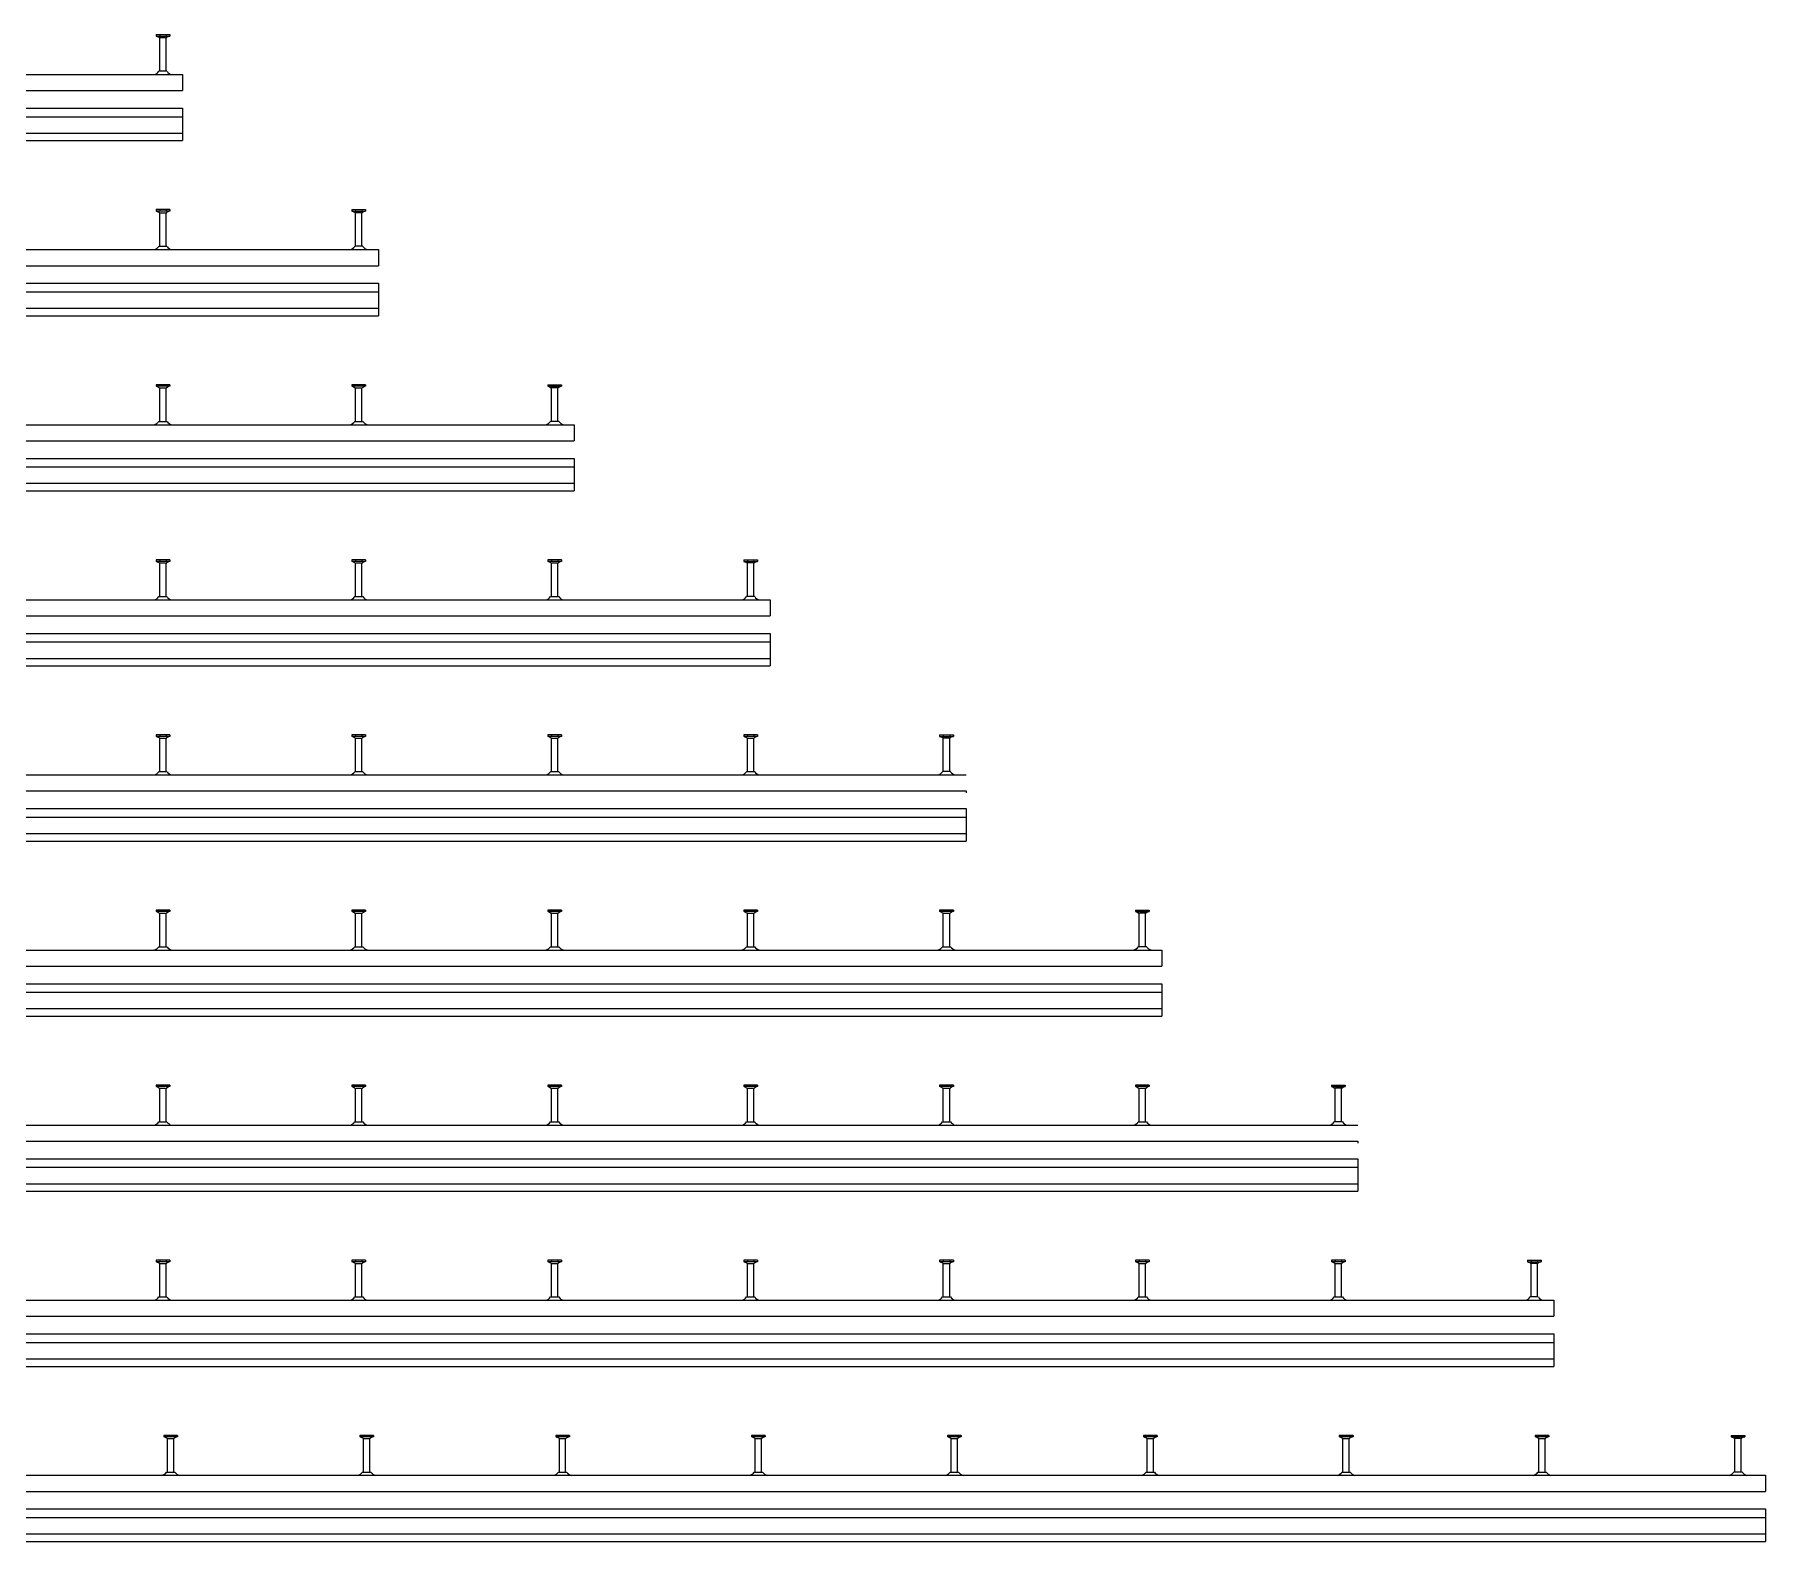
# Model space of a CAD drawing. Header units: millimetres. Extents: x -218 to 5913, y -3930 to 2743.
# Drawn here: x 3705 to 5913, y -3930 to -2006 of the extents above; entities that cross this region are included whole.
import ezdxf

# ---------------------------------------------------------------- set-up
doc = ezdxf.new("R2010")
doc.units = ezdxf.units.MM
doc.header["$LTSCALE"] = 10
doc.layers.add('HALFEN', color=2, linetype='CONTINUOUS')

msp = doc.modelspace()

# ---------------------------------------------------------------- linework, layer by layer
at = {"layer": 'HALFEN'}
for p, q in [((3859.5, -2006.2), (3877, -2006.2)), ((3859.5, -2006.2), (3859.5, -2008.1)), ((3859.5, -2008.1), (3877, -2008.1)), ((3860.2, -2008.1), (3863.8, -2010)), ((3864.2, -2006.5), (3864.2, -2007.9)), ((3872.3, -2006.5), (3872.3, -2007.9)), ((3876.2, -2008.1), (3872.7, -2010)), ((3877, -2006.2), (3877, -2008.1)), ((3864.2, -2053), (3864.2, -2010.7)), ((3871.7, -2010.2), (3864.8, -2010.2)), ((3872.3, -2053), (3872.3, -2010.7)), ((3873.5, -2053), (3863, -2053)), ((-156.8, -2057.2), (3893.2, -2057.2)), ((3893.2, -2057.2), (3893.2, -2077.7)), ((-156.8, -2077.7), (3893.2, -2077.7)), ((-156.8, -2100.2), (3893.2, -2100.2)), ((-156.8, -2111), (3893.2, -2111)), ((3893.2, -2100.2), (3893.2, -2141.6)), ((-156.8, -2132), (3893.2, -2132)), ((-156.8, -2141.6), (3893.2, -2141.6)), ((3877, -2229.7), (3859.5, -2229.7)), ((3859.5, -2229.7), (3859.5, -2231.6)), ((3864.2, -2230), (3864.2, -2231.4)), ((3872.3, -2230), (3872.3, -2231.4)), ((3877, -2229.7), (3877, -2231.6)), ((4109.5, -2229.7), (4127, -2229.7)), ((4109.5, -2229.7), (4109.5, -2231.6)), ((4114.2, -2230), (4114.2, -2231.4)), ((4122.3, -2230), (4122.3, -2231.4)), ((4127, -2229.7), (4127, -2231.6)), ((3877, -2231.6), (3859.5, -2231.6)), ((3860.2, -2231.6), (3863.8, -2233.5)), ((3864.2, -2276.5), (3864.2, -2234.2)), ((3864.8, -2233.7), (3871.7, -2233.7)), ((3872.3, -2276.5), (3872.3, -2234.2)), ((3876.2, -2231.6), (3872.7, -2233.5)), ((4109.5, -2231.6), (4127, -2231.6)), ((4110.2, -2231.6), (4113.8, -2233.5)), ((4114.2, -2276.5), (4114.2, -2234.2)), ((4121.7, -2233.7), (4114.8, -2233.7)), ((4122.2, -2276.5), (4122.2, -2234.2)), ((4126.2, -2231.6), (4122.7, -2233.5)), ((-156.8, -2280.7), (4143.2, -2280.7)), ((3863, -2276.5), (3873.5, -2276.5)), ((4123.5, -2276.5), (4113, -2276.5)), ((4143.2, -2280.7), (4143.2, -2301.2)), ((-156.8, -2301.2), (4143.2, -2301.2)), ((-156.8, -2323.7), (4143.2, -2323.7)), ((-156.8, -2334.5), (4143.2, -2334.5)), ((4143.2, -2323.7), (4143.2, -2365.1)), ((-156.8, -2355.5), (4143.2, -2355.5)), ((-156.8, -2365.1), (4143.2, -2365.1)), ((3877, -2453.2), (3859.5, -2453.2)), ((3859.5, -2453.2), (3859.5, -2455.1)), ((3877, -2455.1), (3859.5, -2455.1)), ((3860.2, -2455.1), (3863.8, -2457)), ((3864.2, -2453.5), (3864.2, -2454.9)), ((3864.2, -2500), (3864.2, -2457.7)), ((3864.8, -2457.2), (3871.7, -2457.2)), ((3872.3, -2453.5), (3872.3, -2454.9)), ((3872.3, -2500), (3872.3, -2457.7)), ((3876.2, -2455.1), (3872.7, -2457)), ((3877, -2453.2), (3877, -2455.1)), ((4127, -2453.2), (4109.5, -2453.2)), ((4109.5, -2453.2), (4109.5, -2455.1)), ((4127, -2455.1), (4109.5, -2455.1)), ((4110.2, -2455.1), (4113.8, -2457)), ((4114.2, -2453.5), (4114.2, -2454.9)), ((4114.2, -2500), (4114.2, -2457.7)), ((4114.8, -2457.2), (4121.7, -2457.2)), ((4122.2, -2500), (4122.2, -2457.7)), ((4122.3, -2453.5), (4122.3, -2454.9)), ((4126.2, -2455.1), (4122.7, -2457)), ((4127, -2453.2), (4127, -2455.1)), ((4359.5, -2453.2), (4377, -2453.2)), ((4359.5, -2453.2), (4359.5, -2455.1)), ((4359.5, -2455.1), (4377, -2455.1)), ((4360.2, -2455.1), (4363.8, -2457)), ((4364.2, -2453.5), (4364.2, -2454.9)), ((4364.2, -2500), (4364.2, -2457.7)), ((4371.7, -2457.2), (4364.8, -2457.2)), ((4372.2, -2500), (4372.2, -2457.7)), ((4372.3, -2453.5), (4372.3, -2454.9)), ((4376.2, -2455.1), (4372.7, -2457)), ((4377, -2453.2), (4377, -2455.1)), ((-156.8, -2504.2), (4393.2, -2504.2)), ((3863, -2500), (3873.5, -2500)), ((4113, -2500), (4123.5, -2500)), ((4373.5, -2500), (4363, -2500)), ((4393.2, -2504.2), (4393.2, -2524.7)), ((-156.8, -2524.7), (4393.2, -2524.7)), ((-156.8, -2547.2), (4393.2, -2547.2)), ((-156.8, -2558), (4393.2, -2558)), ((4393.2, -2547.2), (4393.2, -2588.6)), ((-156.8, -2579), (4393.2, -2579)), ((-156.8, -2588.6), (4393.2, -2588.6)), ((3877, -2676.7), (3859.5, -2676.7)), ((3859.5, -2676.7), (3859.5, -2678.6)), ((3877, -2678.6), (3859.5, -2678.6)), ((3860.2, -2678.6), (3863.8, -2680.5)), ((3864.2, -2677), (3864.2, -2678.4)), ((3864.2, -2723.5), (3864.2, -2681.2)), ((3864.8, -2680.7), (3871.7, -2680.7)), ((3872.3, -2677), (3872.3, -2678.4)), ((3872.3, -2723.5), (3872.3, -2681.2)), ((3876.2, -2678.6), (3872.7, -2680.5)), ((3877, -2676.7), (3877, -2678.6)), ((4127, -2676.7), (4109.5, -2676.7)), ((4109.5, -2676.7), (4109.5, -2678.6)), ((4127, -2678.6), (4109.5, -2678.6)), ((4110.2, -2678.6), (4113.8, -2680.5)), ((4114.2, -2677), (4114.2, -2678.4)), ((4114.2, -2723.5), (4114.2, -2681.2)), ((4114.8, -2680.7), (4121.7, -2680.7)), ((4122.2, -2723.5), (4122.2, -2681.2)), ((4122.3, -2677), (4122.3, -2678.4)), ((4126.2, -2678.6), (4122.7, -2680.5)), ((4127, -2676.7), (4127, -2678.6)), ((4359.5, -2676.7), (4359.5, -2678.6)), ((4377, -2676.7), (4359.5, -2676.7)), ((4377, -2678.6), (4359.5, -2678.6)), ((4360.2, -2678.6), (4363.8, -2680.5)), ((4364.2, -2677), (4364.2, -2678.4)), ((4364.2, -2723.5), (4364.2, -2681.2)), ((4364.8, -2680.7), (4371.7, -2680.7)), ((4372.2, -2723.5), (4372.2, -2681.2)), ((4372.3, -2677), (4372.3, -2678.4)), ((4376.2, -2678.6), (4372.7, -2680.5)), ((4377, -2676.7), (4377, -2678.6)), ((4609.5, -2676.7), (4627, -2676.7)), ((4609.5, -2676.7), (4609.5, -2678.6)), ((4609.5, -2678.6), (4627, -2678.6)), ((4610.2, -2678.6), (4613.8, -2680.5)), ((4614.2, -2677), (4614.2, -2678.4)), ((4614.2, -2723.5), (4614.2, -2681.2)), ((4621.7, -2680.7), (4614.8, -2680.7)), ((4622.2, -2723.5), (4622.2, -2681.2)), ((4622.3, -2677), (4622.3, -2678.4)), ((4626.2, -2678.6), (4622.7, -2680.5)), ((4627, -2676.7), (4627, -2678.6)), ((-156.8, -2727.7), (4643.2, -2727.7)), ((3863, -2723.5), (3873.5, -2723.5)), ((4113, -2723.5), (4123.5, -2723.5)), ((4363, -2723.5), (4373.5, -2723.5)), ((4623.5, -2723.5), (4613, -2723.5)), ((4643.2, -2727.7), (4643.2, -2748.2)), ((-156.8, -2748.2), (4643.2, -2748.2)), ((-156.8, -2770.7), (4643.2, -2770.7)), ((-156.8, -2781.5), (4643.2, -2781.5)), ((4643.2, -2770.7), (4643.2, -2812.1)), ((-156.8, -2802.5), (4643.2, -2802.5)), ((-156.8, -2812.1), (4643.2, -2812.1)), ((3877, -2900.2), (3859.5, -2900.2)), ((3859.5, -2900.2), (3859.5, -2902.1)), ((3877, -2902.1), (3859.5, -2902.1)), ((3860.2, -2902.1), (3863.8, -2904)), ((3864.2, -2900.5), (3864.2, -2901.9)), ((3864.2, -2947), (3864.2, -2904.7)), ((3864.8, -2904.2), (3871.7, -2904.2)), ((3872.3, -2900.5), (3872.3, -2901.9)), ((3872.3, -2947), (3872.3, -2904.7)), ((3876.2, -2902.1), (3872.7, -2904)), ((3877, -2900.2), (3877, -2902.1)), ((4127, -2900.2), (4109.5, -2900.2)), ((4109.5, -2900.2), (4109.5, -2902.1)), ((4127, -2902.1), (4109.5, -2902.1)), ((4110.2, -2902.1), (4113.8, -2904)), ((4114.2, -2900.5), (4114.2, -2901.9)), ((4114.2, -2947), (4114.2, -2904.7)), ((4114.8, -2904.2), (4121.7, -2904.2)), ((4122.2, -2947), (4122.2, -2904.7)), ((4122.3, -2900.5), (4122.3, -2901.9)), ((4126.2, -2902.1), (4122.7, -2904)), ((4127, -2900.2), (4127, -2902.1)), ((4359.5, -2900.2), (4359.5, -2902.1)), ((4377, -2900.2), (4359.5, -2900.2)), ((4377, -2902.1), (4359.5, -2902.1)), ((4360.2, -2902.1), (4363.8, -2904)), ((4364.2, -2900.5), (4364.2, -2901.9)), ((4364.2, -2947), (4364.2, -2904.7)), ((4364.8, -2904.2), (4371.7, -2904.2)), ((4372.2, -2947), (4372.2, -2904.7)), ((4372.3, -2900.5), (4372.3, -2901.9)), ((4376.2, -2902.1), (4372.7, -2904)), ((4377, -2900.2), (4377, -2902.1)), ((4627, -2900.2), (4609.5, -2900.2)), ((4609.5, -2900.2), (4609.5, -2902.1)), ((4627, -2902.1), (4609.5, -2902.1)), ((4610.2, -2902.1), (4613.8, -2904)), ((4614.2, -2900.5), (4614.2, -2901.9)), ((4614.2, -2947), (4614.2, -2904.7)), ((4614.8, -2904.2), (4621.7, -2904.2)), ((4622.2, -2947), (4622.2, -2904.7)), ((4622.3, -2900.5), (4622.3, -2901.9)), ((4626.2, -2902.1), (4622.7, -2904)), ((4627, -2900.2), (4627, -2902.1)), ((4859.5, -2900.2), (4877, -2900.2)), ((4859.5, -2900.2), (4859.5, -2902.1)), ((4859.5, -2902.1), (4877, -2902.1)), ((4860.2, -2902.1), (4863.8, -2904)), ((4864.2, -2900.5), (4864.2, -2901.9)), ((4864.2, -2947), (4864.2, -2904.7)), ((4871.7, -2904.2), (4864.8, -2904.2)), ((4872.3, -2900.5), (4872.3, -2901.9)), ((4872.3, -2947), (4872.3, -2904.7)), ((4876.2, -2902.1), (4872.7, -2904)), ((4877, -2900.2), (4877, -2902.1)), ((-156.8, -2951.2), (4893.2, -2951.2)), ((3863, -2947), (3873.5, -2947)), ((4113, -2947), (4123.5, -2947)), ((4363, -2947), (4373.5, -2947)), ((4613, -2947), (4623.5, -2947)), ((4873.5, -2947), (4863, -2947)), ((-156.8, -2971.7), (4893.2, -2971.7)), ((4893.2, -2971.7), (4893.2, -2974.2)), ((-156.8, -2994.2), (4893.2, -2994.2)), ((4893.2, -2994.2), (4893.2, -3035.6)), ((-156.8, -3005), (4893.2, -3005)), ((-156.8, -3026), (4893.2, -3026)), ((-156.8, -3035.6), (4893.2, -3035.6)), ((3877, -3123.7), (3859.5, -3123.7)), ((3859.5, -3123.7), (3859.5, -3125.6)), ((3877, -3125.6), (3859.5, -3125.6)), ((3860.2, -3125.6), (3863.8, -3127.5)), ((3864.2, -3124), (3864.2, -3125.4)), ((3864.2, -3170.5), (3864.2, -3128.2)), ((3864.8, -3127.7), (3871.7, -3127.7)), ((3872.3, -3124), (3872.3, -3125.4)), ((3872.3, -3170.5), (3872.3, -3128.2)), ((3876.2, -3125.6), (3872.7, -3127.5)), ((3877, -3123.7), (3877, -3125.6)), ((4127, -3123.7), (4109.5, -3123.7)), ((4109.5, -3123.7), (4109.5, -3125.6)), ((4127, -3125.6), (4109.5, -3125.6)), ((4110.2, -3125.6), (4113.8, -3127.5)), ((4114.2, -3124), (4114.2, -3125.4)), ((4114.2, -3170.5), (4114.2, -3128.2)), ((4114.8, -3127.7), (4121.7, -3127.7)), ((4122.2, -3170.5), (4122.2, -3128.2)), ((4122.3, -3124), (4122.3, -3125.4)), ((4126.2, -3125.6), (4122.7, -3127.5)), ((4127, -3123.7), (4127, -3125.6)), ((4359.5, -3123.7), (4359.5, -3125.6)), ((4377, -3123.7), (4359.5, -3123.7)), ((4377, -3125.6), (4359.5, -3125.6)), ((4360.2, -3125.6), (4363.8, -3127.5)), ((4364.2, -3124), (4364.2, -3125.4)), ((4364.2, -3170.5), (4364.2, -3128.2)), ((4364.8, -3127.7), (4371.7, -3127.7)), ((4372.2, -3170.5), (4372.2, -3128.2)), ((4372.3, -3124), (4372.3, -3125.4)), ((4376.2, -3125.6), (4372.7, -3127.5)), ((4377, -3123.7), (4377, -3125.6)), ((4627, -3123.7), (4609.5, -3123.7)), ((4609.5, -3123.7), (4609.5, -3125.6)), ((4627, -3125.6), (4609.5, -3125.6)), ((4610.2, -3125.6), (4613.8, -3127.5)), ((4614.2, -3124), (4614.2, -3125.4)), ((4614.2, -3170.5), (4614.2, -3128.2)), ((4614.8, -3127.7), (4621.7, -3127.7)), ((4622.2, -3170.5), (4622.2, -3128.2)), ((4622.3, -3124), (4622.3, -3125.4)), ((4626.2, -3125.6), (4622.7, -3127.5)), ((4627, -3123.7), (4627, -3125.6)), ((4859.5, -3123.7), (4859.5, -3125.6)), ((4877, -3123.7), (4859.5, -3123.7)), ((4877, -3125.6), (4859.5, -3125.6)), ((4860.2, -3125.6), (4863.8, -3127.5)), ((4864.2, -3124), (4864.2, -3125.4)), ((4864.2, -3170.5), (4864.2, -3128.2)), ((4864.8, -3127.7), (4871.7, -3127.7)), ((4872.3, -3124), (4872.3, -3125.4)), ((4872.3, -3170.5), (4872.3, -3128.2)), ((4876.2, -3125.6), (4872.7, -3127.5)), ((4877, -3123.7), (4877, -3125.6)), ((5109.5, -3123.7), (5127, -3123.7)), ((5109.5, -3123.7), (5109.5, -3125.6)), ((5109.5, -3125.6), (5127, -3125.6)), ((5110.2, -3125.6), (5113.8, -3127.5)), ((5114.2, -3124), (5114.2, -3125.4)), ((5114.2, -3170.5), (5114.2, -3128.2)), ((5121.7, -3127.7), (5114.8, -3127.7)), ((5122.3, -3124), (5122.3, -3125.4)), ((5122.3, -3170.5), (5122.3, -3128.2)), ((5126.2, -3125.6), (5122.7, -3127.5)), ((5127, -3123.7), (5127, -3125.6)), ((-156.8, -3174.7), (5143.2, -3174.7)), ((3863, -3170.5), (3873.5, -3170.5)), ((4113, -3170.5), (4123.5, -3170.5)), ((4363, -3170.5), (4373.5, -3170.5)), ((4613, -3170.5), (4623.5, -3170.5)), ((4863, -3170.5), (4873.5, -3170.5)), ((5123.5, -3170.5), (5113, -3170.5)), ((5143.2, -3174.7), (5143.2, -3195.2)), ((-156.8, -3195.2), (5143.2, -3195.2)), ((-156.8, -3217.7), (5143.2, -3217.7)), ((5143.2, -3217.7), (5143.2, -3259.1)), ((-156.8, -3228.5), (5143.2, -3228.5)), ((-156.8, -3249.5), (5143.2, -3249.5)), ((-156.8, -3259.1), (5143.2, -3259.1)), ((3877, -3347.2), (3859.5, -3347.2)), ((3859.5, -3347.2), (3859.5, -3349.1)), ((3877, -3349.1), (3859.5, -3349.1)), ((3860.2, -3349.1), (3863.8, -3351)), ((3864.2, -3347.5), (3864.2, -3348.9)), ((3864.2, -3394), (3864.2, -3351.7)), ((3864.8, -3351.2), (3871.7, -3351.2)), ((3872.3, -3347.5), (3872.3, -3348.9)), ((3872.3, -3394), (3872.3, -3351.7)), ((3876.2, -3349.1), (3872.7, -3351)), ((3877, -3347.2), (3877, -3349.1)), ((4127, -3347.2), (4109.5, -3347.2)), ((4109.5, -3347.2), (4109.5, -3349.1)), ((4127, -3349.1), (4109.5, -3349.1)), ((4110.2, -3349.1), (4113.8, -3351)), ((4114.2, -3347.5), (4114.2, -3348.9)), ((4114.2, -3394), (4114.2, -3351.7)), ((4114.8, -3351.2), (4121.7, -3351.2)), ((4122.2, -3394), (4122.2, -3351.7)), ((4122.3, -3347.5), (4122.3, -3348.9)), ((4126.2, -3349.1), (4122.7, -3351)), ((4127, -3347.2), (4127, -3349.1)), ((4359.5, -3347.2), (4359.5, -3349.1)), ((4377, -3347.2), (4359.5, -3347.2)), ((4377, -3349.1), (4359.5, -3349.1)), ((4360.2, -3349.1), (4363.8, -3351)), ((4364.2, -3347.5), (4364.2, -3348.9)), ((4364.2, -3394), (4364.2, -3351.7)), ((4364.8, -3351.2), (4371.7, -3351.2)), ((4372.2, -3394), (4372.2, -3351.7)), ((4372.3, -3347.5), (4372.3, -3348.9)), ((4376.2, -3349.1), (4372.7, -3351)), ((4377, -3347.2), (4377, -3349.1)), ((4627, -3347.2), (4609.5, -3347.2)), ((4609.5, -3347.2), (4609.5, -3349.1)), ((4627, -3349.1), (4609.5, -3349.1)), ((4610.2, -3349.1), (4613.8, -3351)), ((4614.2, -3347.5), (4614.2, -3348.9)), ((4614.2, -3394), (4614.2, -3351.7)), ((4614.8, -3351.2), (4621.7, -3351.2)), ((4622.2, -3394), (4622.2, -3351.7)), ((4622.3, -3347.5), (4622.3, -3348.9)), ((4626.2, -3349.1), (4622.7, -3351)), ((4627, -3347.2), (4627, -3349.1)), ((4859.5, -3347.2), (4859.5, -3349.1)), ((4877, -3347.2), (4859.5, -3347.2)), ((4877, -3349.1), (4859.5, -3349.1)), ((4860.2, -3349.1), (4863.8, -3351)), ((4864.2, -3347.5), (4864.2, -3348.9)), ((4864.2, -3394), (4864.2, -3351.7)), ((4864.8, -3351.2), (4871.7, -3351.2)), ((4872.3, -3347.5), (4872.3, -3348.9)), ((4872.3, -3394), (4872.3, -3351.7)), ((4876.2, -3349.1), (4872.7, -3351)), ((4877, -3347.2), (4877, -3349.1)), ((5127, -3347.2), (5109.5, -3347.2)), ((5109.5, -3347.2), (5109.5, -3349.1)), ((5127, -3349.1), (5109.5, -3349.1)), ((5110.2, -3349.1), (5113.8, -3351)), ((5114.2, -3347.5), (5114.2, -3348.9)), ((5114.2, -3394), (5114.2, -3351.7)), ((5114.8, -3351.2), (5121.7, -3351.2)), ((5122.3, -3347.5), (5122.3, -3348.9)), ((5122.3, -3394), (5122.3, -3351.7)), ((5126.2, -3349.1), (5122.7, -3351)), ((5127, -3347.2), (5127, -3349.1)), ((5359.5, -3347.2), (5377, -3347.2)), ((5359.5, -3347.2), (5359.5, -3349.1)), ((5359.5, -3349.1), (5377, -3349.1)), ((5360.2, -3349.1), (5363.8, -3351)), ((5364.2, -3347.5), (5364.2, -3348.9)), ((5364.2, -3394), (5364.2, -3351.7)), ((5371.7, -3351.2), (5364.8, -3351.2)), ((5372.3, -3347.5), (5372.3, -3348.9)), ((5372.3, -3394), (5372.3, -3351.7)), ((5376.2, -3349.1), (5372.7, -3351)), ((5377, -3347.2), (5377, -3349.1)), ((-156.8, -3398.2), (5393.2, -3398.2)), ((3863, -3394), (3873.5, -3394)), ((4113, -3394), (4123.5, -3394)), ((4363, -3394), (4373.5, -3394)), ((4613, -3394), (4623.5, -3394)), ((4863, -3394), (4873.5, -3394)), ((5113, -3394), (5123.5, -3394)), ((5373.5, -3394), (5363, -3394)), ((-156.8, -3418.7), (5393.2, -3418.7)), ((5393.2, -3418.7), (5393.2, -3421.2)), ((-156.8, -3441.2), (5393.2, -3441.2)), ((5393.2, -3441.2), (5393.2, -3482.6)), ((-156.8, -3452), (5393.2, -3452)), ((-156.8, -3473), (5393.2, -3473)), ((-156.8, -3482.6), (5393.2, -3482.6)), ((3877, -3570.7), (3859.5, -3570.7)), ((3859.5, -3570.7), (3859.5, -3572.6)), ((3877, -3572.6), (3859.5, -3572.6)), ((3860.2, -3572.6), (3863.8, -3574.5)), ((3864.2, -3571), (3864.2, -3572.4)), ((3864.2, -3617.5), (3864.2, -3575.2)), ((3864.8, -3574.7), (3871.7, -3574.7)), ((3872.3, -3571), (3872.3, -3572.4)), ((3872.3, -3617.5), (3872.3, -3575.2)), ((3876.2, -3572.6), (3872.7, -3574.5)), ((3877, -3570.7), (3877, -3572.6)), ((4127, -3570.7), (4109.5, -3570.7)), ((4109.5, -3570.7), (4109.5, -3572.6)), ((4127, -3572.6), (4109.5, -3572.6)), ((4110.2, -3572.6), (4113.8, -3574.5)), ((4114.2, -3571), (4114.2, -3572.4)), ((4114.2, -3617.5), (4114.2, -3575.2)), ((4114.8, -3574.7), (4121.7, -3574.7)), ((4122.2, -3617.5), (4122.2, -3575.2)), ((4122.3, -3571), (4122.3, -3572.4)), ((4126.2, -3572.6), (4122.7, -3574.5)), ((4127, -3570.7), (4127, -3572.6)), ((4359.5, -3570.7), (4359.5, -3572.6)), ((4377, -3570.7), (4359.5, -3570.7)), ((4377, -3572.6), (4359.5, -3572.6)), ((4360.2, -3572.6), (4363.8, -3574.5)), ((4364.2, -3571), (4364.2, -3572.4)), ((4364.2, -3617.5), (4364.2, -3575.2)), ((4364.8, -3574.7), (4371.7, -3574.7)), ((4372.2, -3617.5), (4372.2, -3575.2)), ((4372.3, -3571), (4372.3, -3572.4)), ((4376.2, -3572.6), (4372.7, -3574.5)), ((4377, -3570.7), (4377, -3572.6)), ((4627, -3570.7), (4609.5, -3570.7)), ((4609.5, -3570.7), (4609.5, -3572.6)), ((4627, -3572.6), (4609.5, -3572.6)), ((4610.2, -3572.6), (4613.8, -3574.5)), ((4614.2, -3571), (4614.2, -3572.4)), ((4614.2, -3617.5), (4614.2, -3575.2)), ((4614.8, -3574.7), (4621.7, -3574.7)), ((4622.2, -3617.5), (4622.2, -3575.2)), ((4622.3, -3571), (4622.3, -3572.4)), ((4626.2, -3572.6), (4622.7, -3574.5)), ((4627, -3570.7), (4627, -3572.6)), ((4859.5, -3570.7), (4859.5, -3572.6)), ((4877, -3570.7), (4859.5, -3570.7)), ((4877, -3572.6), (4859.5, -3572.6)), ((4860.2, -3572.6), (4863.8, -3574.5)), ((4864.2, -3571), (4864.2, -3572.4)), ((4864.2, -3617.5), (4864.2, -3575.2)), ((4864.8, -3574.7), (4871.7, -3574.7)), ((4872.3, -3571), (4872.3, -3572.4)), ((4872.3, -3617.5), (4872.3, -3575.2)), ((4876.2, -3572.6), (4872.7, -3574.5)), ((4877, -3570.7), (4877, -3572.6)), ((5127, -3570.7), (5109.5, -3570.7)), ((5109.5, -3570.7), (5109.5, -3572.6)), ((5127, -3572.6), (5109.5, -3572.6)), ((5110.2, -3572.6), (5113.8, -3574.5)), ((5114.2, -3571), (5114.2, -3572.4)), ((5114.2, -3617.5), (5114.2, -3575.2)), ((5114.8, -3574.7), (5121.7, -3574.7)), ((5122.3, -3571), (5122.3, -3572.4)), ((5122.3, -3617.5), (5122.3, -3575.2)), ((5126.2, -3572.6), (5122.7, -3574.5)), ((5127, -3570.7), (5127, -3572.6)), ((5377, -3570.7), (5359.5, -3570.7)), ((5359.5, -3570.7), (5359.5, -3572.6)), ((5377, -3572.6), (5359.5, -3572.6)), ((5360.2, -3572.6), (5363.8, -3574.5)), ((5364.2, -3571), (5364.2, -3572.4)), ((5364.2, -3617.5), (5364.2, -3575.2)), ((5364.8, -3574.7), (5371.7, -3574.7)), ((5372.3, -3571), (5372.3, -3572.4)), ((5372.3, -3617.5), (5372.3, -3575.2)), ((5376.2, -3572.6), (5372.7, -3574.5)), ((5377, -3570.7), (5377, -3572.6)), ((5609.5, -3570.7), (5627, -3570.7)), ((5609.5, -3570.7), (5609.5, -3572.6)), ((5609.5, -3572.6), (5627, -3572.6)), ((5610.2, -3572.6), (5613.8, -3574.5)), ((5614.2, -3571), (5614.2, -3572.4)), ((5614.2, -3617.5), (5614.2, -3575.2)), ((5621.7, -3574.7), (5614.8, -3574.7)), ((5622.3, -3571), (5622.3, -3572.4)), ((5622.3, -3617.5), (5622.3, -3575.2)), ((5626.2, -3572.6), (5622.7, -3574.5)), ((5627, -3570.7), (5627, -3572.6)), ((-156.8, -3621.7), (5643.2, -3621.7)), ((3863, -3617.5), (3873.5, -3617.5)), ((4113, -3617.5), (4123.5, -3617.5)), ((4363, -3617.5), (4373.5, -3617.5)), ((4613, -3617.5), (4623.5, -3617.5)), ((4863, -3617.5), (4873.5, -3617.5)), ((5113, -3617.5), (5123.5, -3617.5)), ((5363, -3617.5), (5373.5, -3617.5)), ((5623.5, -3617.5), (5613, -3617.5)), ((5643.2, -3621.7), (5643.2, -3642.2)), ((-156.8, -3642.2), (5643.2, -3642.2)), ((-156.8, -3664.7), (5643.2, -3664.7)), ((5643.2, -3664.7), (5643.2, -3706.1)), ((-156.8, -3675.5), (5643.2, -3675.5)), ((-156.8, -3696.5), (5643.2, -3696.5)), ((-156.8, -3706.1), (5643.2, -3706.1)), ((3869.5, -3794.2), (3869.5, -3796.1)), ((3887, -3794.2), (3869.5, -3794.2)), ((3887, -3796.1), (3869.5, -3796.1)), ((3870.2, -3796.1), (3873.8, -3798)), ((3874.2, -3794.5), (3874.2, -3795.9)), ((3874.2, -3841), (3874.2, -3798.7)), ((3874.8, -3798.2), (3881.7, -3798.2)), ((3882.2, -3841), (3882.2, -3798.7)), ((3882.3, -3794.5), (3882.3, -3795.9)), ((3886.2, -3796.1), (3882.7, -3798)), ((3887, -3794.2), (3887, -3796.1)), ((4119.5, -3794.2), (4119.5, -3796.1)), ((4137, -3794.2), (4119.5, -3794.2)), ((4137, -3796.1), (4119.5, -3796.1)), ((4120.2, -3796.1), (4123.8, -3798)), ((4124.2, -3794.5), (4124.2, -3795.9)), ((4124.2, -3841), (4124.2, -3798.7)), ((4124.8, -3798.2), (4131.7, -3798.2)), ((4132.2, -3841), (4132.2, -3798.7)), ((4132.3, -3794.5), (4132.3, -3795.9)), ((4136.2, -3796.1), (4132.7, -3798)), ((4137, -3794.2), (4137, -3796.1)), ((4369.5, -3794.2), (4369.5, -3796.1)), ((4387, -3794.2), (4369.5, -3794.2)), ((4387, -3796.1), (4369.5, -3796.1)), ((4370.2, -3796.1), (4373.8, -3798)), ((4374.2, -3794.5), (4374.2, -3795.9)), ((4374.2, -3841), (4374.2, -3798.7)), ((4374.8, -3798.2), (4381.7, -3798.2)), ((4382.2, -3841), (4382.2, -3798.7)), ((4382.3, -3794.5), (4382.3, -3795.9)), ((4386.2, -3796.1), (4382.7, -3798)), ((4387, -3794.2), (4387, -3796.1)), ((4619.5, -3794.2), (4619.5, -3796.1)), ((4637, -3794.2), (4619.5, -3794.2)), ((4637, -3796.1), (4619.5, -3796.1)), ((4620.2, -3796.1), (4623.8, -3798)), ((4624.2, -3794.5), (4624.2, -3795.9)), ((4624.2, -3841), (4624.2, -3798.7)), ((4624.8, -3798.2), (4631.7, -3798.2)), ((4632.2, -3841), (4632.2, -3798.7)), ((4632.3, -3794.5), (4632.3, -3795.9)), ((4636.2, -3796.1), (4632.7, -3798)), ((4637, -3794.2), (4637, -3796.1)), ((4869.5, -3794.2), (4869.5, -3796.1)), ((4887, -3794.2), (4869.5, -3794.2)), ((4887, -3796.1), (4869.5, -3796.1)), ((4870.2, -3796.1), (4873.8, -3798)), ((4874.2, -3794.5), (4874.2, -3795.9)), ((4874.2, -3841), (4874.2, -3798.7)), ((4874.8, -3798.2), (4881.7, -3798.2)), ((4882.2, -3841), (4882.2, -3798.7)), ((4882.3, -3794.5), (4882.3, -3795.9)), ((4886.2, -3796.1), (4882.7, -3798)), ((4887, -3794.2), (4887, -3796.1)), ((5119.5, -3794.2), (5119.5, -3796.1)), ((5137, -3794.2), (5119.5, -3794.2)), ((5137, -3796.1), (5119.5, -3796.1)), ((5120.2, -3796.1), (5123.8, -3798)), ((5124.2, -3794.5), (5124.2, -3795.9)), ((5124.2, -3841), (5124.2, -3798.7)), ((5124.8, -3798.2), (5131.7, -3798.2)), ((5132.2, -3841), (5132.2, -3798.7)), ((5132.3, -3794.5), (5132.3, -3795.9)), ((5136.2, -3796.1), (5132.7, -3798)), ((5137, -3794.2), (5137, -3796.1)), ((5369.5, -3794.2), (5369.5, -3796.1)), ((5387, -3794.2), (5369.5, -3794.2)), ((5387, -3796.1), (5369.5, -3796.1)), ((5370.2, -3796.1), (5373.8, -3798)), ((5374.2, -3794.5), (5374.2, -3795.9)), ((5374.2, -3841), (5374.2, -3798.7)), ((5374.8, -3798.2), (5381.7, -3798.2)), ((5382.2, -3841), (5382.2, -3798.7)), ((5382.3, -3794.5), (5382.3, -3795.9)), ((5386.2, -3796.1), (5382.7, -3798)), ((5387, -3794.2), (5387, -3796.1)), ((5619.5, -3794.2), (5619.5, -3796.1)), ((5637, -3794.2), (5619.5, -3794.2)), ((5637, -3796.1), (5619.5, -3796.1)), ((5620.2, -3796.1), (5623.8, -3798)), ((5624.2, -3794.5), (5624.2, -3795.9)), ((5624.2, -3841), (5624.2, -3798.7)), ((5624.8, -3798.2), (5631.7, -3798.2)), ((5632.2, -3841), (5632.2, -3798.7)), ((5632.3, -3794.5), (5632.3, -3795.9)), ((5636.2, -3796.1), (5632.7, -3798)), ((5637, -3794.2), (5637, -3796.1)), ((5869.5, -3794.2), (5887, -3794.2)), ((5869.5, -3794.2), (5869.5, -3796.1)), ((5869.5, -3796.1), (5887, -3796.1)), ((5870.2, -3796.1), (5873.8, -3798)), ((5874.2, -3794.5), (5874.2, -3795.9)), ((5874.2, -3841), (5874.2, -3798.7)), ((5881.7, -3798.2), (5874.8, -3798.2)), ((5882.2, -3841), (5882.2, -3798.7)), ((5882.3, -3794.5), (5882.3, -3795.9)), ((5886.2, -3796.1), (5882.7, -3798)), ((5887, -3794.2), (5887, -3796.1)), ((3873, -3841), (3883.5, -3841)), ((4123, -3841), (4133.5, -3841)), ((4373, -3841), (4383.5, -3841)), ((4623, -3841), (4633.5, -3841)), ((4873, -3841), (4883.5, -3841)), ((5123, -3841), (5133.5, -3841)), ((5373, -3841), (5383.5, -3841)), ((5623, -3841), (5633.5, -3841)), ((5883.5, -3841), (5873, -3841)), ((-156.8, -3845.2), (5913.2, -3845.2)), ((5913.2, -3845.2), (5913.2, -3865.7)), ((-156.8, -3865.7), (5913.2, -3865.7)), ((-156.8, -3888.2), (5913.2, -3888.2)), ((-156.8, -3899), (5913.2, -3899)), ((5913.2, -3888.2), (5913.2, -3929.6)), ((-156.8, -3920), (5913.2, -3920)), ((-156.8, -3929.6), (5913.2, -3929.6))]:
    msp.add_line(p, q, dxfattribs=at)
for centre, radius, start, end in [((3863.4, -2010.7), 0.8, 0, 62.3005), ((3873.1, -2010.7), 0.8, 117.6995, 180), ((3854.7, -2047.5), 10, 283.1804, 326.0185), ((3881.8, -2047.5), 10, 213.9815, 256.8196), ((3856.5, -2055.2), 2, 270, 283.1804), ((3880, -2055.2), 2, 256.8196, 270), ((3863.4, -2234.2), 0.8, 0, 62.3005), ((3873.1, -2234.2), 0.8, 117.6995, 180), ((4113.4, -2234.2), 0.8, 0, 62.3005), ((4123.1, -2234.2), 0.8, 117.6995, 180), ((3856.5, -2278.7), 2, 270, 283.1804), ((3854.7, -2271), 10, 283.1804, 326.0185), ((3881.8, -2271), 10, 213.9815, 256.8196), ((3880, -2278.7), 2, 256.8196, 270), ((4106.5, -2278.7), 2, 270, 283.1804), ((4104.7, -2271), 10, 283.1804, 326.0185), ((4131.8, -2271), 10, 213.9815, 256.8196), ((4130, -2278.7), 2, 256.8196, 270), ((3863.4, -2457.7), 0.8, 0, 62.3005), ((3873.1, -2457.7), 0.8, 117.6995, 180), ((4113.4, -2457.7), 0.8, 0, 62.3005), ((4123.1, -2457.7), 0.8, 117.6995, 180), ((4363.4, -2457.7), 0.8, 0, 62.3005), ((4373.1, -2457.7), 0.8, 117.6995, 180), ((3856.5, -2502.2), 2, 270, 283.1804), ((3854.7, -2494.5), 10, 283.1804, 326.0185), ((3881.8, -2494.5), 10, 213.9815, 256.8196), ((3880, -2502.2), 2, 256.8196, 270), ((4106.5, -2502.2), 2, 270, 283.1804), ((4104.7, -2494.5), 10, 283.1804, 326.0185), ((4131.8, -2494.5), 10, 213.9815, 256.8196), ((4130, -2502.2), 2, 256.8196, 270), ((4356.5, -2502.2), 2, 270, 283.1804), ((4354.7, -2494.5), 10, 283.1804, 326.0185), ((4381.8, -2494.5), 10, 213.9815, 256.8196), ((4380, -2502.2), 2, 256.8196, 270), ((3863.4, -2681.2), 0.8, 0, 62.3005), ((3873.1, -2681.2), 0.8, 117.6995, 180), ((4113.4, -2681.2), 0.8, 0, 62.3005), ((4123.1, -2681.2), 0.8, 117.6995, 180), ((4363.4, -2681.2), 0.8, 0, 62.3005), ((4373.1, -2681.2), 0.8, 117.6995, 180), ((4613.4, -2681.2), 0.8, 0, 62.3005), ((4623.1, -2681.2), 0.8, 117.6995, 180), ((3856.5, -2725.7), 2, 270, 283.1804), ((3854.7, -2718), 10, 283.1804, 326.0185), ((3881.8, -2718), 10, 213.9815, 256.8196), ((3880, -2725.7), 2, 256.8196, 270), ((4106.5, -2725.7), 2, 270, 283.1804), ((4104.7, -2718), 10, 283.1804, 326.0185), ((4131.8, -2718), 10, 213.9815, 256.8196), ((4130, -2725.7), 2, 256.8196, 270), ((4356.5, -2725.7), 2, 270, 283.1804), ((4354.7, -2718), 10, 283.1804, 326.0185), ((4381.8, -2718), 10, 213.9815, 256.8196), ((4380, -2725.7), 2, 256.8196, 270), ((4606.5, -2725.7), 2, 270, 283.1804), ((4604.7, -2718), 10, 283.1804, 326.0185), ((4631.8, -2718), 10, 213.9815, 256.8196), ((4630, -2725.7), 2, 256.8196, 270), ((3863.4, -2904.7), 0.8, 0, 62.3005), ((3873.1, -2904.7), 0.8, 117.6995, 180), ((4113.4, -2904.7), 0.8, 0, 62.3005), ((4123.1, -2904.7), 0.8, 117.6995, 180), ((4363.4, -2904.7), 0.8, 0, 62.3005), ((4373.1, -2904.7), 0.8, 117.6995, 180), ((4613.4, -2904.7), 0.8, 0, 62.3005), ((4623.1, -2904.7), 0.8, 117.6995, 180), ((4863.4, -2904.7), 0.8, 0, 62.3005), ((4873.1, -2904.7), 0.8, 117.6995, 180), ((3856.5, -2949.2), 2, 270, 283.1804), ((3854.7, -2941.5), 10, 283.1804, 326.0185), ((3881.8, -2941.5), 10, 213.9815, 256.8196), ((3880, -2949.2), 2, 256.8196, 270), ((4106.5, -2949.2), 2, 270, 283.1804), ((4104.7, -2941.5), 10, 283.1804, 326.0185), ((4131.8, -2941.5), 10, 213.9815, 256.8196), ((4130, -2949.2), 2, 256.8196, 270), ((4356.5, -2949.2), 2, 270, 283.1804), ((4354.7, -2941.5), 10, 283.1804, 326.0185), ((4381.8, -2941.5), 10, 213.9815, 256.8196), ((4380, -2949.2), 2, 256.8196, 270), ((4606.5, -2949.2), 2, 270, 283.1804), ((4604.7, -2941.5), 10, 283.1804, 326.0185), ((4631.8, -2941.5), 10, 213.9815, 256.8196), ((4630, -2949.2), 2, 256.8196, 270), ((4856.5, -2949.2), 2, 270, 283.1804), ((4854.7, -2941.5), 10, 283.1804, 326.0185), ((4881.8, -2941.5), 10, 213.9815, 256.8196), ((4880, -2949.2), 2, 256.8196, 270), ((3863.4, -3128.2), 0.8, 0, 62.3005), ((3873.1, -3128.2), 0.8, 117.6995, 180), ((4113.4, -3128.2), 0.8, 0, 62.3005), ((4123.1, -3128.2), 0.8, 117.6995, 180), ((4363.4, -3128.2), 0.8, 0, 62.3005), ((4373.1, -3128.2), 0.8, 117.6995, 180), ((4613.4, -3128.2), 0.8, 0, 62.3005), ((4623.1, -3128.2), 0.8, 117.6995, 180), ((4863.4, -3128.2), 0.8, 0, 62.3005), ((4873.1, -3128.2), 0.8, 117.6995, 180), ((5113.4, -3128.2), 0.8, 0, 62.3005), ((5123.1, -3128.2), 0.8, 117.6995, 180), ((3856.5, -3172.7), 2, 270, 283.1804), ((3854.7, -3165), 10, 283.1804, 326.0185), ((3881.8, -3165), 10, 213.9815, 256.8196), ((3880, -3172.7), 2, 256.8196, 270), ((4106.5, -3172.7), 2, 270, 283.1804), ((4104.7, -3165), 10, 283.1804, 326.0185), ((4131.8, -3165), 10, 213.9815, 256.8196), ((4130, -3172.7), 2, 256.8196, 270), ((4356.5, -3172.7), 2, 270, 283.1804), ((4354.7, -3165), 10, 283.1804, 326.0185), ((4381.8, -3165), 10, 213.9815, 256.8196), ((4380, -3172.7), 2, 256.8196, 270), ((4606.5, -3172.7), 2, 270, 283.1804), ((4604.7, -3165), 10, 283.1804, 326.0185), ((4631.8, -3165), 10, 213.9815, 256.8196), ((4630, -3172.7), 2, 256.8196, 270), ((4856.5, -3172.7), 2, 270, 283.1804), ((4854.7, -3165), 10, 283.1804, 326.0185), ((4881.8, -3165), 10, 213.9815, 256.8196), ((4880, -3172.7), 2, 256.8196, 270), ((5106.5, -3172.7), 2, 270, 283.1804), ((5104.7, -3165), 10, 283.1804, 326.0185), ((5131.8, -3165), 10, 213.9815, 256.8196), ((5130, -3172.7), 2, 256.8196, 270), ((3863.4, -3351.7), 0.8, 0, 62.3005), ((3873.1, -3351.7), 0.8, 117.6995, 180), ((4113.4, -3351.7), 0.8, 0, 62.3005), ((4123.1, -3351.7), 0.8, 117.6995, 180), ((4363.4, -3351.7), 0.8, 0, 62.3005), ((4373.1, -3351.7), 0.8, 117.6995, 180), ((4613.4, -3351.7), 0.8, 0, 62.3005), ((4623.1, -3351.7), 0.8, 117.6995, 180), ((4863.4, -3351.7), 0.8, 0, 62.3005), ((4873.1, -3351.7), 0.8, 117.6995, 180), ((5113.4, -3351.7), 0.8, 0, 62.3005), ((5123.1, -3351.7), 0.8, 117.6995, 180), ((5363.4, -3351.7), 0.8, 0, 62.3005), ((5373.1, -3351.7), 0.8, 117.6995, 180), ((3856.5, -3396.2), 2, 270, 283.1804), ((3854.7, -3388.5), 10, 283.1804, 326.0185), ((3881.8, -3388.5), 10, 213.9815, 256.8196), ((3880, -3396.2), 2, 256.8196, 270), ((4106.5, -3396.2), 2, 270, 283.1804), ((4104.7, -3388.5), 10, 283.1804, 326.0185), ((4131.8, -3388.5), 10, 213.9815, 256.8196), ((4130, -3396.2), 2, 256.8196, 270), ((4356.5, -3396.2), 2, 270, 283.1804), ((4354.7, -3388.5), 10, 283.1804, 326.0185), ((4381.8, -3388.5), 10, 213.9815, 256.8196), ((4380, -3396.2), 2, 256.8196, 270), ((4606.5, -3396.2), 2, 270, 283.1804), ((4604.7, -3388.5), 10, 283.1804, 326.0185), ((4631.8, -3388.5), 10, 213.9815, 256.8196), ((4630, -3396.2), 2, 256.8196, 270), ((4856.5, -3396.2), 2, 270, 283.1804), ((4854.7, -3388.5), 10, 283.1804, 326.0185), ((4881.8, -3388.5), 10, 213.9815, 256.8196), ((4880, -3396.2), 2, 256.8196, 270), ((5106.5, -3396.2), 2, 270, 283.1804), ((5104.7, -3388.5), 10, 283.1804, 326.0185), ((5131.8, -3388.5), 10, 213.9815, 256.8196), ((5130, -3396.2), 2, 256.8196, 270), ((5356.5, -3396.2), 2, 270, 283.1804), ((5354.7, -3388.5), 10, 283.1804, 326.0185), ((5381.8, -3388.5), 10, 213.9815, 256.8196), ((5380, -3396.2), 2, 256.8196, 270), ((3863.4, -3575.2), 0.8, 0, 62.3005), ((3873.1, -3575.2), 0.8, 117.6995, 180), ((4113.4, -3575.2), 0.8, 0, 62.3005), ((4123.1, -3575.2), 0.8, 117.6995, 180), ((4363.4, -3575.2), 0.8, 0, 62.3005), ((4373.1, -3575.2), 0.8, 117.6995, 180), ((4613.4, -3575.2), 0.8, 0, 62.3005), ((4623.1, -3575.2), 0.8, 117.6995, 180), ((4863.4, -3575.2), 0.8, 0, 62.3005), ((4873.1, -3575.2), 0.8, 117.6995, 180), ((5113.4, -3575.2), 0.8, 0, 62.3005), ((5123.1, -3575.2), 0.8, 117.6995, 180), ((5363.4, -3575.2), 0.8, 0, 62.3005), ((5373.1, -3575.2), 0.8, 117.6995, 180), ((5613.4, -3575.2), 0.8, 0, 62.3005), ((5623.1, -3575.2), 0.8, 117.6995, 180), ((3856.5, -3619.7), 2, 270, 283.1804), ((3854.7, -3612), 10, 283.1804, 326.0185), ((3881.8, -3612), 10, 213.9815, 256.8196), ((3880, -3619.7), 2, 256.8196, 270), ((4106.5, -3619.7), 2, 270, 283.1804), ((4104.7, -3612), 10, 283.1804, 326.0185), ((4131.8, -3612), 10, 213.9815, 256.8196), ((4130, -3619.7), 2, 256.8196, 270), ((4356.5, -3619.7), 2, 270, 283.1804), ((4354.7, -3612), 10, 283.1804, 326.0185), ((4381.8, -3612), 10, 213.9815, 256.8196), ((4380, -3619.7), 2, 256.8196, 270), ((4606.5, -3619.7), 2, 270, 283.1804), ((4604.7, -3612), 10, 283.1804, 326.0185), ((4631.8, -3612), 10, 213.9815, 256.8196), ((4630, -3619.7), 2, 256.8196, 270), ((4856.5, -3619.7), 2, 270, 283.1804), ((4854.7, -3612), 10, 283.1804, 326.0185), ((4881.8, -3612), 10, 213.9815, 256.8196), ((4880, -3619.7), 2, 256.8196, 270), ((5106.5, -3619.7), 2, 270, 283.1804), ((5104.7, -3612), 10, 283.1804, 326.0185), ((5131.8, -3612), 10, 213.9815, 256.8196), ((5130, -3619.7), 2, 256.8196, 270), ((5356.5, -3619.7), 2, 270, 283.1804), ((5354.7, -3612), 10, 283.1804, 326.0185), ((5381.8, -3612), 10, 213.9815, 256.8196), ((5380, -3619.7), 2, 256.8196, 270), ((5606.5, -3619.7), 2, 270, 283.1804), ((5604.7, -3612), 10, 283.1804, 326.0185), ((5631.8, -3612), 10, 213.9815, 256.8196), ((5630, -3619.7), 2, 256.8196, 270), ((3873.4, -3798.7), 0.8, 0, 62.3005), ((3883, -3798.7), 0.8, 117.6995, 180), ((4123.4, -3798.7), 0.8, 0, 62.3005), ((4133, -3798.7), 0.8, 117.6995, 180), ((4373.4, -3798.7), 0.8, 0, 62.3005), ((4383, -3798.7), 0.8, 117.6995, 180), ((4623.4, -3798.7), 0.8, 0, 62.3005), ((4633, -3798.7), 0.8, 117.6995, 180), ((4873.4, -3798.7), 0.8, 0, 62.3005), ((4883.1, -3798.7), 0.8, 117.6995, 180), ((5123.4, -3798.7), 0.8, 0, 62.3005), ((5133.1, -3798.7), 0.8, 117.6995, 180), ((5373.4, -3798.7), 0.8, 0, 62.3005), ((5383.1, -3798.7), 0.8, 117.6995, 180), ((5623.4, -3798.7), 0.8, 0, 62.3005), ((5633.1, -3798.7), 0.8, 117.6995, 180), ((5873.4, -3798.7), 0.8, 0, 62.3005), ((5883.1, -3798.7), 0.8, 117.6995, 180), ((3864.7, -3835.5), 10, 283.1804, 326.0185), ((3891.8, -3835.5), 10, 213.9815, 256.8196), ((4114.7, -3835.5), 10, 283.1804, 326.0185), ((4141.8, -3835.5), 10, 213.9815, 256.8196), ((4364.7, -3835.5), 10, 283.1804, 326.0185), ((4391.8, -3835.5), 10, 213.9815, 256.8196), ((4614.7, -3835.5), 10, 283.1804, 326.0185), ((4641.8, -3835.5), 10, 213.9815, 256.8196), ((4864.7, -3835.5), 10, 283.1804, 326.0185), ((4891.8, -3835.5), 10, 213.9815, 256.8196), ((5114.7, -3835.5), 10, 283.1804, 326.0185), ((5141.8, -3835.5), 10, 213.9815, 256.8196), ((5364.7, -3835.5), 10, 283.1804, 326.0185), ((5391.8, -3835.5), 10, 213.9815, 256.8196), ((5614.7, -3835.5), 10, 283.1804, 326.0185), ((5641.8, -3835.5), 10, 213.9815, 256.8196), ((5864.7, -3835.5), 10, 283.1804, 326.0185), ((5891.8, -3835.5), 10, 213.9815, 256.8196), ((3866.5, -3843.2), 2, 270, 283.1804), ((3890, -3843.2), 2, 256.8196, 270), ((4116.5, -3843.2), 2, 270, 283.1804), ((4140, -3843.2), 2, 256.8196, 270), ((4366.5, -3843.2), 2, 270, 283.1804), ((4390, -3843.2), 2, 256.8196, 270), ((4616.5, -3843.2), 2, 270, 283.1804), ((4640, -3843.2), 2, 256.8196, 270), ((4866.5, -3843.2), 2, 270, 283.1804), ((4890, -3843.2), 2, 256.8196, 270), ((5116.5, -3843.2), 2, 270, 283.1804), ((5140, -3843.2), 2, 256.8196, 270), ((5366.5, -3843.2), 2, 270, 283.1804), ((5390, -3843.2), 2, 256.8196, 270), ((5616.5, -3843.2), 2, 270, 283.1804), ((5640, -3843.2), 2, 256.8196, 270), ((5866.5, -3843.2), 2, 270, 283.1804), ((5890, -3843.2), 2, 256.8196, 270)]:
    msp.add_arc(centre, radius, start, end, dxfattribs=at)

doc.saveas('drawing.dxf')
